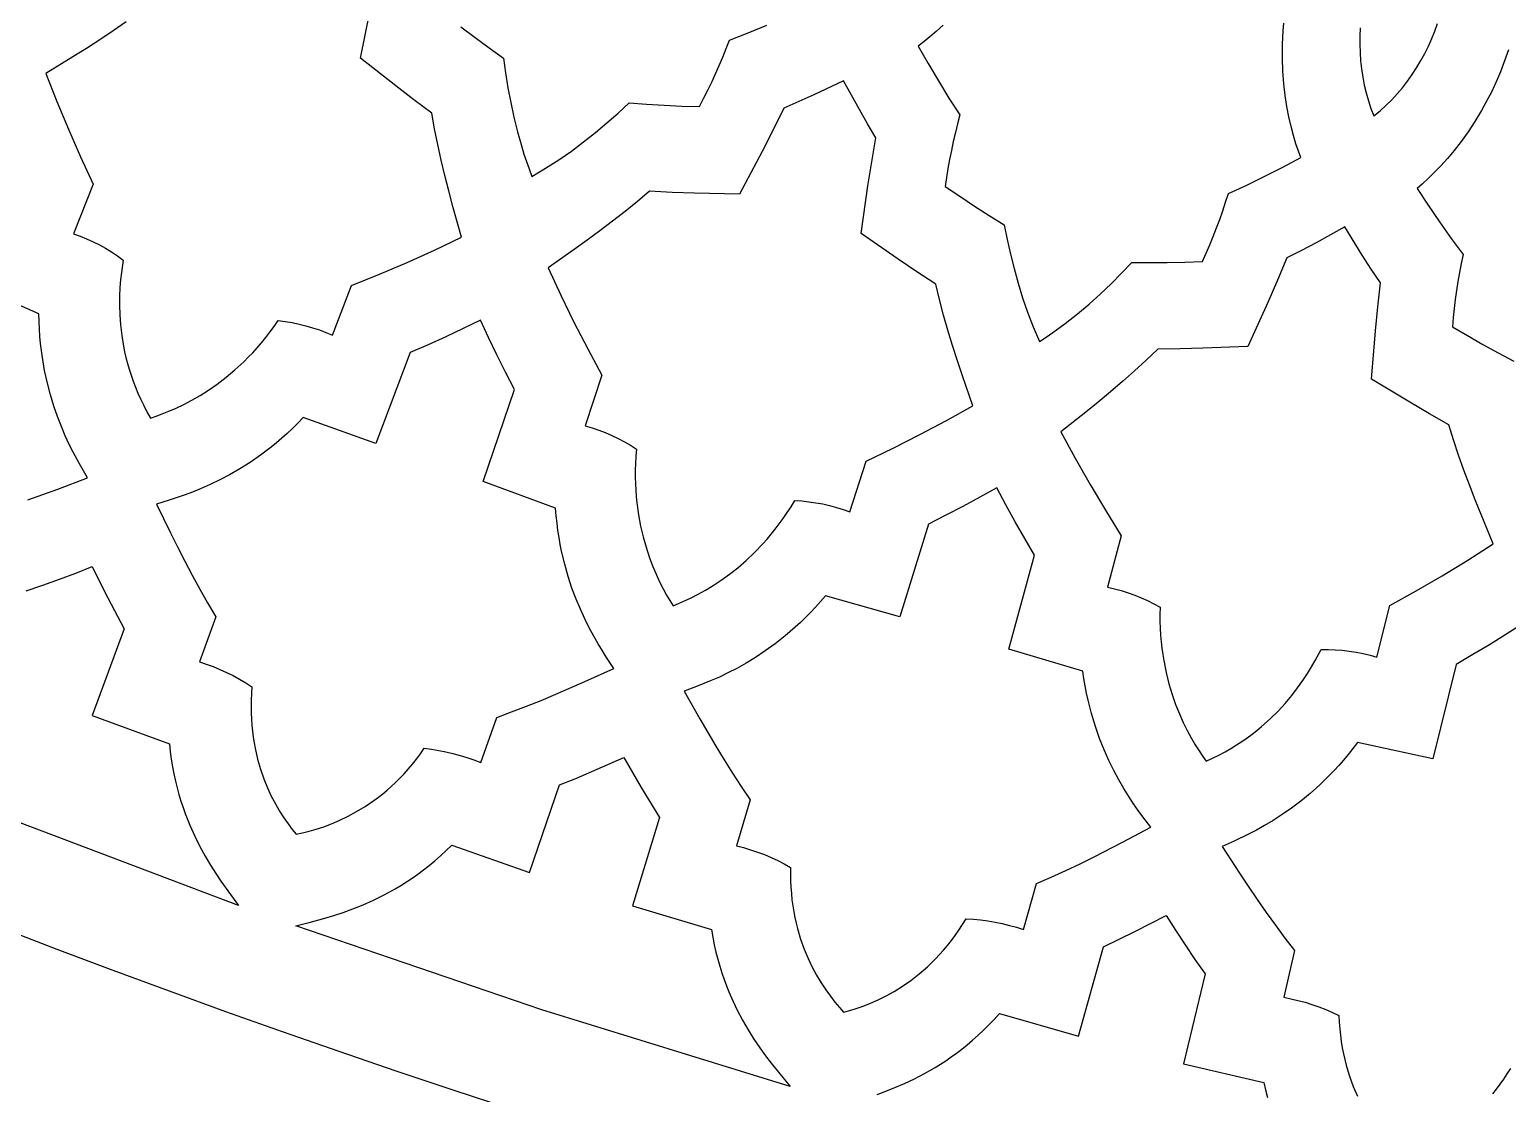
# Model space of a CAD drawing. Extents: x -550 to 550, y -550 to 550.
# Drawn here: x -173.7 to -100.6, y -460.6 to -408 of the extents above; entities that cross this region are included whole.
import ezdxf

# ---------------------------------------------------------------- set-up
doc = ezdxf.new("R2010")
doc.units = 0
doc.layers.add('LAYER_1', color=18, linetype='CONTINUOUS')
doc.layers.add('LAYER_10', color=4, linetype='CONTINUOUS')

msp = doc.modelspace()

# ---------------------------------------------------------------- linework, layer by layer
at = {"layer": 'LAYER_1'}
msp.add_lwpolyline([(0, 549.9999999999998, 0.4142135623730951), (-550, -4.34e-14, 0.4142135623730951), (0, -549.9999999999998, 0.4142135623730951), (550, -4.34e-14, 0.4142135623730951)], format="xyb", close=True, dxfattribs=at)
for points in [[(-168.8872899618236, -407.6532299434862), (-169.5342136180126, -408.0983044352839), (-170.1885802802337, -408.5328631505719), (-170.8490708719641, -408.9584616771166), (-171.5143663166812, -409.3766556026841), (-172.8540954589844, -410.1970520019531), (-172.3100385759163, -411.5832509668735), (-171.7386226299625, -412.9587118238694), (-171.1402072281584, -414.3226436121922), (-170.5151519775391, -415.6742553710938), (-171.4883880615234, -418.1248168945312), (-171.161405003402, -418.2422634087872), (-170.8387966880902, -418.3735127789159), (-170.5213036043277, -418.5181159199499), (-170.2096662408544, -418.6756237469219), (-169.9046250864101, -418.8455871748646), (-169.6069206297344, -419.0275571188107), (-169.3172933595673, -419.2210844937929), (-169.0364837646484, -419.4257202148438), (-169.1208555926805, -420.0382386979896), (-169.1587183949293, -420.3966385736687), (-169.1890035607511, -420.7871130441081), (-169.2081894187091, -421.2076477383253), (-169.2127542973667, -421.6562282853373), (-169.1991765252872, -422.1308403141614), (-169.1639344310339, -422.629469453815), (-169.1035063431701, -423.1501013333151), (-169.0143705902591, -423.690721581679), (-168.9579368170869, -423.9678978532528), (-168.8930055008642, -424.2493158279241), (-168.8191364326614, -424.5347237093199), (-168.7358894035488, -424.8238697010674), (-168.6428242045969, -425.1165020067938), (-168.5395006268761, -425.4123688301263), (-168.4254784614568, -425.711218374692), (-168.3003174994095, -426.012798844118), (-168.1635775318045, -426.3168584420316), (-168.0148183497122, -426.6231453720598), (-167.8535997442032, -426.9314078378297), (-167.6794815063477, -427.2413940429688), (-167.4035293437383, -427.1485617714433), (-167.097987590118, -427.0363627155194), (-166.7657998927959, -426.9029869725107), (-166.4099098990818, -426.746624639731), (-166.0332612562848, -426.5654658144937), (-165.6387976117147, -426.3577005941128), (-165.2294626126807, -426.1215190759018), (-164.8081999064923, -425.8551113571743), (-164.377953140459, -425.5566675352442), (-163.9416659618902, -425.224377707425), (-163.5022820180955, -424.8564319710305), (-163.0627449563842, -424.4510204233743), (-162.843838896094, -424.2336993757336), (-162.6259984240658, -424.0063331617702), (-162.4095914962131, -423.7686955436481), (-162.1949860684497, -423.5205602835316), (-161.9825500966893, -423.261701143585), (-161.7726515368455, -422.9918918859724), (-161.565658344832, -422.7109062728581), (-161.3619384765625, -422.4185180664062), (-161.0173432543351, -422.4614143398985), (-160.6739269444569, -422.5184883096792), (-160.3325358174288, -422.5895497347393), (-159.994016143752, -422.6744083740694), (-159.6592141939275, -422.7728739866603), (-159.3289762384563, -422.8847563315029), (-159.0041485478395, -423.0098651675879), (-158.6855773925781, -423.1480102539062), (-157.7321929931641, -420.6898498535156), (-156.3569532063978, -420.1302960320518), (-154.9928062860562, -419.5434773455574), (-153.6405684480283, -418.9297167392141), (-152.3010559082031, -418.2893371582031), (-152.7231787974879, -416.7716547769639), (-152.9254639626233, -416.010085495849), (-153.1192074449667, -415.2463780400884), (-153.3023911221776, -414.4802928239457), (-153.4729968719154, -413.7115902616844), (-153.6290065718395, -412.9400307675678), (-153.7684020996094, -412.1653747558594), (-154.6628310254597, -411.4994914302838), (-155.5449814696358, -410.8171943558406), (-157.2968292236328, -409.4362182617188), (-156.8168675382657, -407.0897433684611)], [(-152.3242173632004, -407.8974747695312), (-151.6279272840497, -408.4221485398314), (-150.9245354403156, -408.9372632379698), (-150.2142486572266, -409.4426879882812), (-150.1138527427407, -410.1727639553619), (-149.9983275922746, -410.9024071928125), (-149.8645315689176, -411.6319449454473), (-149.709323035759, -412.3617044580805), (-149.5295603558882, -413.0920129755264), (-149.3221018923942, -413.8231977425992), (-149.2070049802541, -414.1892209837503), (-149.0838060083666, -414.5555860041133), (-148.952112272118, -414.9223337092903), (-148.8115310668945, -415.2895050048828), (-148.1372067838271, -414.8886289224236), (-147.4887836549845, -414.4700885821832), (-146.8639204928921, -414.0350702388981), (-146.2602761100753, -413.5847601473048), (-145.6755093190593, -413.1203445621397), (-145.1072789323696, -412.6430097381393), (-144.5532437625315, -412.1539419300399), (-144.0110626220703, -411.6543273925781), (-143.1422654350615, -411.7174357064289), (-142.2726070824438, -411.7686913486542), (-141.4023301556453, -411.8080607281736), (-140.5316772460938, -411.8355102539062), (-140.3219751659059, -411.4361129632723), (-140.1191403345499, -411.0329643956569), (-139.9232337402266, -410.6262555120758), (-139.7343163711368, -410.2161772735446), (-139.5524492154817, -409.8029206410791), (-139.377693261462, -409.3866765756951), (-139.2101094972787, -408.9676360384083), (-139.0497589111328, -408.5459899902344), (-138.1188595931493, -408.190808181905), (-137.1960147862187, -407.8145202612146)], [(-128.4828939859907, -407.807461069153), (-128.818839567072, -408.1164626829478), (-129.1369896667336, -408.3914410218594), (-129.4337142547215, -408.6333261410552), (-129.7053833007812, -408.8430480957031), (-129.2187316951704, -409.7124779590134), (-128.7125459593124, -410.5709758062726), (-128.1871290986566, -411.4178352377002), (-127.6427841186523, -412.2523498535156), (-127.7608941190704, -412.6877235105352), (-127.8716214857766, -413.1252406088681), (-127.9749032860816, -413.5647108452981), (-128.070676587296, -414.0059439166086), (-128.1588784567305, -414.4487495195833), (-128.2394459616957, -414.8929373510057), (-128.3123161695023, -415.3383171076595), (-128.3774261474609, -415.7846984863281), (-127.6569271706763, -416.2742212239682), (-126.9297374821325, -416.7538960565772), (-126.1960702420977, -417.2236043672452), (-125.4561386108398, -417.6832275390625), (-125.3111023980204, -418.4061085217904), (-125.1503096134005, -419.1274309368172), (-124.9711609307791, -419.847609539699), (-124.7710570239552, -420.5670590859922), (-124.5473985667278, -421.2861943312533), (-124.2975862328961, -422.0054300310384), (-124.0190206962588, -422.7251809409039), (-123.7091026306152, -423.4458618164062), (-123.3795532198289, -423.2314433617794), (-123.0574452718852, -423.0121413413555), (-122.4341845942441, -422.5596796208744), (-121.8365822571295, -422.0900626904784), (-121.2618999199789, -421.6048765856829), (-120.7073992422297, -421.1057073420031), (-120.1703418833194, -420.5941409949546), (-119.6479895026856, -420.0717635800526), (-119.1376037597656, -419.5401611328125), (-118.2658855068434, -419.5487368129122), (-117.3940503067486, -419.5454189900512), (-116.5223411373615, -419.5302177830043), (-115.6510009765625, -419.5031433105469), (-115.4655406942325, -419.0917865094117), (-115.2871534050604, -418.6770993799476), (-115.1158895451951, -418.2592755490161), (-114.9517995507855, -417.8385086434789), (-114.7949338579806, -417.4149922901971), (-114.6453429029293, -416.9889201160324), (-114.5030771217807, -416.5604857478463), (-114.3681869506836, -416.1298828125), (-113.4595672092051, -415.7174168470491), (-112.5602558737011, -415.2844466992224), (-111.6709147916542, -414.831346402468), (-110.7922058105469, -414.3584899902344), (-110.908441970529, -414.0358817345667), (-111.0284558207469, -413.6726911037064), (-111.1486906147842, -413.2700899470178), (-111.2655896062243, -412.8292501138652), (-111.3755960486508, -412.3513434536132), (-111.4751531956471, -411.8375418156262), (-111.5607043007968, -411.2890170492686), (-111.6286926176833, -410.7069410039049), (-111.6755613998902, -410.0924855288996), (-111.6977539010009, -409.446822473617), (-111.6984850628901, -409.1126543062981), (-111.691713374599, -408.7711236874216), (-111.6769942428257, -408.4223770981579), (-111.653883074268, -408.0665610196778), (-111.6219352756239, -407.7038219331517)], [(-107.84262194663, -407.9475981107458), (-107.8629732905546, -408.3534003660394), (-107.8675966028642, -408.7601823602555), (-107.8563346349006, -409.1669303122321), (-107.829030138006, -409.572630440807), (-107.7855258635223, -409.976268964818), (-107.7256645627916, -410.3768321031033), (-107.6492889871558, -410.7733060745006), (-107.556241887957, -411.1646770978479), (-107.4463660165371, -411.5499313919831), (-107.3195041242383, -411.9280551757441), (-107.1754989624023, -412.2980346679688), (-106.8687605820321, -412.0487037727558), (-106.5733596224609, -411.7834043535824), (-106.2896168016036, -411.5031501383213), (-106.0178528373755, -411.2089548548456), (-105.7583884476914, -410.901832231028), (-105.5115443504666, -410.5827959947414), (-105.2776412636159, -410.2528598738589), (-105.0569999050546, -409.9130375962533), (-104.8499409926976, -409.5643428897974), (-104.65678524446, -409.2077894823643), (-104.4778533782569, -408.8443911018268), (-104.3134661120033, -408.4751614760577), (-104.1639441636143, -408.1011143329301), (-104.0296082510049, -407.7232634003169)], [(-100.5147704467349, -409.0233949398981), (-100.6417430512563, -409.3986936512282), (-100.7748954939154, -409.7632728920381), (-100.9137679929141, -410.1172217956654), (-101.0579007664539, -410.4606294954472), (-101.2068340327366, -410.7935851247209), (-101.3601080099638, -411.1161778168239), (-101.5172629163374, -411.4284967050936), (-101.8413763893301, -412.022669603482), (-102.1754961973283, -412.576816886585), (-102.5159440859455, -413.0916516211011), (-102.8590418007954, -413.5678868737292), (-103.2011110874916, -414.0062357111681), (-103.5384736916476, -414.4074112001163), (-103.867451358877, -414.7721264072725), (-104.1843658347935, -415.1010943993356), (-104.4855388650105, -415.3950282430043), (-104.7672921951417, -415.6546410049772), (-105.0259475708008, -415.8806457519531), (-104.4876531805426, -416.7173578507712), (-103.9305168317509, -417.5419506661082), (-103.3548612638611, -418.3537163417503), (-102.7610092163086, -419.1519470214844), (-102.852844763131, -419.5934825800199), (-102.9371909740648, -420.0367150939543), (-103.0139931398385, -420.481451179486), (-103.0831965511803, -420.9274974528134), (-103.1447464988187, -421.3746605301348), (-103.198588273482, -421.8227470276486), (-103.2446671658986, -422.2715635615532), (-103.2829284667969, -422.7209167480469), (-102.5337998926454, -423.1640967216543), (-101.7786097458609, -423.597030276381), (-101.0175776320297, -424.0196109243625), (-100.2509231567383, -424.4317321777344)], [(-173.7399856175842, -431.2901884025719), (-172.2672048315823, -430.7506212991315), (-170.8035125732422, -430.1880187988281), (-171.1294346368015, -429.6240934222134), (-171.3115226799148, -429.2946292515892), (-171.5018542119695, -428.9333907364672), (-171.6970483440048, -428.5402978596326), (-171.8937241870601, -428.1152706038706), (-172.0885008521745, -427.6582289519662), (-172.2779974503874, -427.1690928867047), (-172.458833092738, -426.647782390871), (-172.6276268902654, -426.0942174472505), (-172.7809979540091, -425.5083180386281), (-172.9155653950081, -424.8900041477891), (-173.0279483243019, -424.2391957575185), (-173.0747640692591, -423.9015811197166), (-173.1147658529296, -423.5558128506015), (-173.1475310641934, -423.2018809480209), (-173.1726370919305, -422.8397754098232), (-173.1896613250206, -422.4694862338564), (-173.1981811523438, -422.0910034179688), (-176.6920166015625, -420.5554809570312)], [(-173.8213195800781, -435.7847900390625), (-172.999699831582, -435.5020850973599), (-172.1818477392177, -435.2081884060572), (-171.3684945219954, -434.9018341694407), (-170.5603713989258, -434.5817565917969), (-170.1783312212179, -435.3571937647163), (-169.785877091785, -436.1272891586677), (-168.9776458740234, -437.6550598144531), (-170.5702209472656, -441.946533203125), (-166.74462890625, -443.347900390625), (-166.7025518332401, -443.7353068746614), (-166.6510759110185, -444.1130235112991), (-166.5907241181427, -444.4811323303771), (-166.5220194331704, -444.8397153617348), (-166.4454848346592, -445.1888546352112), (-166.3616433011669, -445.5286321806454), (-166.2710178112509, -445.8591300278769), (-166.1741313434692, -446.1804302067444), (-166.0715068763791, -446.4926147470874), (-165.9636673885385, -446.7957656787449), (-165.7344352648361, -447.3752948353604), (-165.4906188008232, -447.9196739153041), (-165.236401824961, -448.4295591572893), (-164.9759681657108, -448.9056068000294), (-164.7135016515337, -449.3484730822377), (-164.453186110891, -449.7588142426275), (-164.1992053722439, -450.1372865199122), (-163.7269836147814, -450.8012493800193), (-163.3303070068359, -451.3456115722656), (-175.3562927246094, -446.8015289306641)], [(-99.8393669128418, -437.4272613525391), (-100.6437449161463, -437.942335978628), (-101.4551234556511, -438.4461685347884), (-102.2729004190028, -438.9393763877636), (-103.0964736938477, -439.4225769042969), (-104.24853515625, -444.0935668945312), (-107.9776611328125, -443.2822875976562), (-108.2070294238735, -443.5834760201452), (-108.4384607704225, -443.8730376450371), (-108.6716192035961, -444.1512289279866), (-108.9061687545308, -444.4183063246485), (-109.1417734543634, -444.6745262906775), (-109.3780973342303, -444.9201452817282), (-109.8515587586134, -445.3806061615142), (-110.3238652767728, -445.8017406092445), (-110.7923291378011, -446.1856002701568), (-111.2542625907909, -446.5342367894893), (-111.7069778848348, -446.8497018124797), (-112.1477872690256, -447.134046984366), (-112.5740029924557, -447.3893239503861), (-112.9829373042178, -447.617584355778), (-113.3719024534045, -447.8208798457795), (-114.0791742604223, -448.1607826605632), (-114.67431640625, -448.4254455566406), (-113.8209321175737, -449.7409476423149), (-113.3869632863864, -450.3942096579297), (-112.9465590767675, -451.0430925280878), (-112.4985312983182, -451.6865564073082), (-112.0416917606392, -452.3235614501097), (-111.5748522733315, -452.9530678110111), (-111.0968246459961, -453.5740356445312), (-111.630973815918, -455.8844299316406), (-111.2776870204885, -455.9538386605154), (-110.9264411872735, -456.0359703788376), (-110.5778851814034, -456.1306188338106), (-110.2326678680088, -456.2375777726374), (-109.8914381122203, -456.3566409425213), (-109.5548447791685, -456.4876020906653), (-109.2235367339838, -456.6302549642728), (-108.8981628417969, -456.7843933105469), (-108.8830386250089, -457.118402578205), (-108.8585201906952, -457.4447208910213), (-108.8250296869867, -457.7633678235211), (-108.7829892620147, -458.0743629502291), (-108.7328210639103, -458.3777258456703), (-108.6749472408045, -458.6734760843698), (-108.6097899408286, -458.9616332408524), (-108.5377713121136, -459.2422168896431), (-108.4593135027908, -459.515246605267), (-108.3748386609911, -459.780741962249), (-108.1895264724861, -460.2892078983868), (-107.9852119316476, -460.7677712942566)], [(-131.7431746871665, -460.6833183288723), (-131.3151657404107, -460.5264628710914), (-130.8632974510552, -460.3475516021215), (-130.3905744385994, -460.1435893519067), (-129.9000013225428, -459.9115809503914), (-129.3945827223848, -459.6485312275199), (-128.8773232576249, -459.3514450132365), (-128.3512275477625, -459.0173271374854), (-128.0858050445115, -458.8354453359171), (-127.8193002122971, -458.6431824302109), (-127.5520886285568, -458.44016402411), (-127.2845458707282, -458.2260157213574), (-127.0170475162484, -458.0003631256961), (-126.7499691425551, -457.7628318408691), (-126.4836863270856, -457.5130474706195), (-126.2185746472774, -457.2506356186905), (-125.9550096805679, -456.9752218888248), (-125.6933670043945, -456.6864318847656), (-121.7746734619141, -457.8012084960938), (-120.5406112670898, -453.3932495117188), (-119.7630690838423, -453.0161209465808), (-118.9886877614232, -452.6322948898921), (-118.2185177417032, -452.2399195022709), (-117.4536094665527, -451.8371429443359), (-116.987992531289, -452.571104255829), (-116.5100655669071, -453.2970308830557), (-116.0211501229657, -454.01550575894), (-115.5225677490234, -454.7271118164062), (-116.5913391113281, -459.177978515625), (-112.6200561523438, -460.0888977050781), (-112.5318204741519, -460.4672625548492), (-112.4353957300446, -460.8348837848196)], [(-101.2834765362397, -460.6567018634946), (-101.1001917205384, -460.4256027341967), (-100.9201911294746, -460.1845280165076), (-100.7438455183283, -459.9332852481882), (-100.5715256423793, -459.6716819669996), (-100.4036022569075, -459.3995257107028)]]:
    msp.add_lwpolyline(points, dxfattribs=at)
for points in [[(-141.8346481323242, -436.523681640625), (-141.5645660475539, -436.4139136679952), (-141.2660986535759, -436.2830255349525), (-140.9422924288532, -436.1293860159548), (-140.5961938518488, -435.9513638854597), (-140.2308494010257, -435.7473279179253), (-139.8493055548469, -435.5156468878094), (-139.4546087917754, -435.2546895695698), (-139.0498055902741, -434.9628247376643), (-138.6379424288061, -434.6384211665508), (-138.2220657858343, -434.2798476306871), (-137.8052221398217, -433.8854729045311), (-137.3904579692313, -433.4536657625406), (-137.1848077117392, -433.2232152776255), (-136.9808197525261, -432.9827949791735), (-136.7788749014002, -432.7322009639918), (-136.5793539681691, -432.4712293288875), (-136.3826377626409, -432.1996761706681), (-136.1891070946233, -431.9173375861407), (-135.9991427739242, -431.6240096721124), (-135.8131256103516, -431.3194885253906), (-135.4664089333649, -431.3407294063138), (-135.1199772932303, -431.3761675971364), (-134.774688001807, -431.425673802449), (-134.431398370954, -431.489118726842), (-134.0909657125305, -431.5663730749061), (-133.7542473383959, -431.657307551232), (-133.4221005604092, -431.7617928604102), (-133.0953826904297, -431.8796997070312), (-132.2906951904297, -429.3688354492188), (-130.9504119960243, -428.7248966849095), (-129.6228502314554, -428.0544774414495), (-128.308818337731, -427.3579181100773), (-127.0091247558594, -426.6355590820312), (-127.5220926942316, -425.1484379598776), (-127.7699747818745, -424.4016163834925), (-128.0094505997463, -423.6521382640618), (-128.2385163862898, -422.8996417019554), (-128.4551683799484, -422.1437647975432), (-128.657402819165, -421.3841456511952), (-128.8432159423828, -420.6204223632812), (-129.7768359086658, -420.0124272603629), (-130.6991669949439, -419.3871847394245), (-132.5323638916016, -418.1194763183594), (-132.193861570068, -415.7495155167036), (-132.0085888309009, -414.5671276380806), (-131.9071463062391, -413.9774751713658), (-131.7980041503906, -413.3891906738281), (-132.2179865358618, -412.6939515981672), (-132.6195998865009, -411.9876351024254), (-133.3987503051758, -410.5606842041016), (-134.8678548866477, -411.2570704857618), (-135.6079301798187, -411.5924157829085), (-136.3563232421875, -411.9080810546875), (-136.8783251942806, -412.9848315351675), (-137.4234284249793, -414.0503014270824), (-138.5426177978516, -416.1665954589844), (-140.7708806917364, -416.1145752560801), (-141.8845901020346, -416.0782738135837), (-142.9972991943359, -416.0214538574219), (-143.5964850531905, -416.5301332480433), (-144.2065692119605, -417.0258091480323), (-144.8261352127616, -417.5099624798122), (-145.4537665977097, -417.9840741658064), (-146.0880469089207, -418.449625128438), (-146.7275596885104, -418.9080962901304), (-148.0166168212891, -419.8097229003906), (-147.3897140156429, -421.1580557682692), (-146.7360724578509, -422.4939558793106), (-146.0561305109772, -423.8166655873179), (-145.3503265380859, -425.1254272460938), (-146.1751556396484, -427.6297302246094), (-145.8415385407055, -427.7263963251222), (-145.5114197373063, -427.8371107768553), (-145.1855676297142, -427.9614731146931), (-144.8647506181929, -428.0990828735202), (-144.549737103006, -428.2495395882206), (-144.2412954844168, -428.4124427936788), (-143.940194162689, -428.5873920247792), (-143.6472015380859, -428.7739868164062), (-143.6756975134406, -429.1296908377256), (-143.6944217153452, -429.4786592613536), (-143.7038020419881, -429.8208332208783), (-143.7042663915577, -430.1561538498879), (-143.6962426622423, -430.4845622819703), (-143.6801587522301, -430.8059996507138), (-143.6564425597096, -431.1204070897062), (-143.625521982869, -431.4277257325358), (-143.543779268981, -432.0208611640589), (-143.4383537960726, -432.5849350139876), (-143.3126687496505, -433.1194763510267), (-143.1701473152213, -433.624014243881), (-143.0142126782916, -434.0980777612551), (-142.848288024368, -434.5411959718537), (-142.6757965389571, -434.9528979443816), (-142.5001614075655, -435.3327127475435), (-142.3248058156997, -435.6801694500441), (-142.1531529488666, -435.994797120588)], [(-115.4697380065918, -444.2053375244141), (-115.1466796084992, -444.0568729529182), (-114.8350683122733, -443.9022240756667), (-114.5346961352996, -443.7418531599059), (-114.2453550949634, -443.5762224728819), (-113.96683720865, -443.4057942818411), (-113.6989344937449, -443.2310308540295), (-113.4414389676333, -443.0523944566934), (-113.1941426477006, -442.8703473570791), (-112.9568375513321, -442.6853518224328), (-112.7293156959133, -442.4978701200008), (-112.3027897774658, -442.1172972807641), (-111.912901031441, -441.7323269773389), (-111.5579855969217, -441.3466573476951), (-111.2363796129907, -440.9639865298024), (-110.9464192187307, -440.5880126616306), (-110.6864405532247, -440.2224338811494), (-110.4547797555555, -439.8709483263288), (-110.2497729648058, -439.5372541351384), (-110.0697563200585, -439.2250494455481), (-109.7780380249023, -438.6799011230469), (-109.430574635708, -438.6793921334807), (-109.0825056210971, -438.6930515151922), (-108.7346946592875, -438.7208089094909), (-108.388005428497, -438.7625939576861), (-108.0433016069434, -438.8183363010876), (-107.7014468728446, -438.8879655810049), (-107.3633049044185, -438.9714114387475), (-107.0297393798828, -439.068603515625), (-106.3766250610352, -436.5140075683594), (-105.0764785741811, -435.7879383006251), (-103.7906452164175, -435.0362374395504), (-102.5198991778133, -434.2593072629974), (-101.2650146484375, -433.4575500488281), (-101.8666161982604, -432.0063759672995), (-102.1590539786075, -431.2770187865909), (-102.4432603820402, -430.5444990992002), (-102.7172433731549, -429.8083300950883), (-102.9790109165479, -429.0680249642156), (-103.2265709768157, -428.3230968965431), (-103.4579315185547, -427.5730590820312), (-104.4269139924533, -427.0250031402047), (-105.3857475030254, -426.4590997454699), (-107.293083190918, -425.3094482421875), (-107.0971618558576, -422.9244739410895), (-106.983055282491, -421.7336153903491), (-106.9171189604353, -421.1391977504687), (-106.8434143066406, -420.5456848144531), (-107.3066730789482, -419.871618815097), (-107.7488986565337, -419.18315623597), (-108.6019592285156, -417.7855224609375), (-110.0277047191633, -418.5718648148562), (-110.7468583588845, -418.9526144168922), (-111.4755096435547, -419.3142700195312), (-111.9323513116871, -420.4208126102967), (-112.4129314244343, -421.5174756140966), (-113.4038543701172, -423.6979370117188), (-115.6328541483671, -423.7854599309835), (-116.7475777021385, -423.8189262736846), (-117.8625869750977, -423.8319396972656), (-118.4306901706314, -424.3767289868806), (-119.0104195543328, -424.9092420425494), (-119.6002814443006, -425.4308610109513), (-120.1987821586332, -425.9429680387656), (-120.8044280154292, -426.4469452726718), (-121.4157253327869, -426.9441748593491), (-122.649299621582, -427.9239196777344), (-121.9420035301904, -429.2293257871849), (-121.2088134432499, -430.5207026418399), (-120.450138906413, -431.7972726091687), (-119.666389465332, -433.0582580566406), (-120.3400344848633, -435.6073303222656), (-120.0011005053048, -435.6828362475874), (-119.6647673292192, -435.7725608466099), (-119.3318307359971, -435.8761607337553), (-119.0030865050288, -435.9932925234455), (-118.6793304157048, -436.1236128301024), (-118.3613582474157, -436.2667782681481), (-118.0499657795519, -436.4224454520046), (-117.7459487915039, -436.5902709960938), (-117.7530441264183, -436.9465571303325), (-117.7507842038392, -437.2955434724429), (-117.7395998596971, -437.6371966770878), (-117.7199219299224, -437.9714833989302), (-117.6921812504453, -438.2983702926333), (-117.6568086571962, -438.6178240128597), (-117.6142349861055, -438.9298112142727), (-117.5648910731035, -439.2342985515351), (-117.4476158650871, -439.8206402522602), (-117.3084297205898, -440.3765823523389), (-117.1507793270546, -440.9018580890749), (-116.9781113719241, -441.3962006997723), (-116.7938725426412, -441.8593434217346), (-116.6015095266488, -442.2910194922658), (-116.4044690113896, -442.6909621486698), (-116.2061976843065, -443.0589046282503), (-116.0101422328424, -443.3945801683111), (-115.81974934444, -443.6977220061561), (-115.6384657065422, -443.9680633790892)], [(-160.4672546386719, -447.8170471191406), (-160.1622375326476, -447.7541221571219), (-159.8322873793188, -447.6733074272488), (-159.4801634058807, -447.5726531958991), (-159.1086248395288, -447.4502097294505), (-158.7204309074583, -447.3040272942809), (-158.3183408368644, -447.1321561567678), (-157.9051138549427, -446.9326465832892), (-157.4835091888883, -446.7035488402228), (-157.0562860658966, -446.4429131939462), (-156.626203713163, -446.1487899108373), (-156.4109525841415, -445.9885611137138), (-156.1960213578827, -445.8192292572738), (-155.981754937786, -445.6405506248148), (-155.768498227251, -445.4522814996336), (-155.5565961296769, -445.2541781650277), (-155.3463935484633, -445.0459969042943), (-155.1382353870095, -444.8274940007305), (-154.9324665487149, -444.5984257376336), (-154.729431936979, -444.3585483983009), (-154.5294764552011, -444.1076182660294), (-154.3329450067807, -443.8453916241165), (-154.1401824951172, -443.5716247558594), (-153.7827894460056, -443.6158988209293), (-153.4265382866545, -443.6730296262285), (-153.0720885537219, -443.7428497113965), (-152.7200997838656, -443.8251916160731), (-152.3712315137433, -443.9198878798977), (-152.026143280013, -444.0267710425101), (-151.6854946193324, -444.1456736435497), (-151.3499450683594, -444.2764282226562), (-150.5562438964844, -442.0417785644531), (-149.8184914425892, -441.7741182707358), (-149.0855872946883, -441.4932658398636), (-148.3570881517884, -441.2007331882122), (-147.6325507128963, -440.8980322321568), (-146.193587743162, -440.2681730723364), (-144.7651519775391, -439.6157836914062), (-145.1247193826066, -439.0737475922037), (-145.3264696469931, -438.7565154241451), (-145.5383669652228, -438.4080956896807), (-145.757038346752, -438.0282047732351), (-145.9791108010366, -437.6165590592326), (-146.2012113375329, -437.1728749320978), (-146.4199669656969, -436.6968687762549), (-146.6320046949847, -436.1882569761283), (-146.8339515348526, -435.6467559161426), (-147.0224344947565, -435.0720819807221), (-147.1940805841526, -434.4639515542914), (-147.345516812497, -433.8220810212747), (-147.4126021692298, -433.4884045849292), (-147.4733701892458, -433.1461867660964), (-147.5273992487269, -432.7953921128294), (-147.5742677238552, -432.4359851731812), (-147.6135539908126, -432.0679304952047), (-147.6448364257812, -431.6911926269531), (-151.2278747558594, -430.3779907226562), (-149.6841278076172, -425.8214721679688), (-150.1186996322594, -424.9728243058057), (-150.5429840563181, -424.118835932735), (-150.9561524287802, -423.259316006871), (-151.3573760986328, -422.3940734863281), (-152.2148367794853, -422.8167247558127), (-153.0807526206786, -423.2217788963073), (-153.9533617010932, -423.6121960300545), (-154.8309020996094, -423.9909362792969), (-156.5323791503906, -428.4909057617188), (-160.1299743652344, -427.2188110351562), (-160.3931461987287, -427.4894159866822), (-160.6569935915244, -427.7482291964299), (-160.9212131429962, -427.9955463371082), (-161.185501452519, -428.2316630814257), (-161.4495551194676, -428.4568751020913), (-161.7130707432167, -428.6714780718135), (-162.2372742586161, -429.0700395492631), (-162.7556847937156, -429.4297128954441), (-163.2658751435139, -429.7528634920263), (-163.7654181030096, -430.0418567206796), (-164.251886467201, -430.2990579630737), (-164.7228530310869, -430.5268326008783), (-165.1758905896657, -430.7275460157632), (-165.608571937936, -430.9035635893981), (-166.0184698708964, -431.0572507034529), (-166.7602066708815, -431.307095079501), (-167.3816833496094, -431.4960021972656), (-166.6938835691203, -432.9103595305977), (-166.3422430886413, -433.6139888995868), (-165.9836961935556, -434.3140702360039), (-165.6169333680255, -435.0097171642584), (-165.2406450962131, -435.7000433087597), (-164.8535218622808, -436.3841622939174), (-164.4542541503906, -437.0611877441406), (-165.2605743408203, -439.2914428710938), (-164.9186017568283, -439.4046197849607), (-164.5802583384802, -439.5301848391713), (-164.2461575910376, -439.6678444016395), (-163.9169130197621, -439.8173048402797), (-163.5931381299153, -439.9782725230061), (-163.2754464267587, -440.1504538177328), (-162.9644514155539, -440.3335550923739), (-162.6607666015625, -440.5272827148438), (-162.6858705458982, -440.8611598200927), (-162.7008367290493, -441.1885969258649), (-162.7060747258881, -441.5095536968333), (-162.7019941112868, -441.8239897976706), (-162.6890044601173, -442.1318648930494), (-162.6675153472519, -442.4331386476425), (-162.6379363475627, -442.7277707261226), (-162.600677035922, -443.0157207931625), (-162.5561469872019, -443.2969485134348), (-162.5047557762745, -443.5714135516124), (-162.3830281672863, -444.0998942403741), (-162.2387708079349, -444.6008401768293), (-162.0752602971975, -445.0739286783601), (-161.8957732340514, -445.518837062348), (-161.7035862174737, -445.9352426461751), (-161.5019758464418, -446.3228227472231), (-161.2942187199329, -446.6812546828738), (-161.0835914369242, -447.010215770509), (-160.8733705963929, -447.3093833275107), (-160.6668327973164, -447.5784346712607)], [(-133.3987350463867, -456.6124877929688), (-133.0970302143502, -456.5367336736111), (-132.7718132789963, -456.4404411169854), (-132.4259222429475, -456.3219464462693), (-132.0621951088258, -456.1795859846407), (-131.6834698792537, -456.0116960552772), (-131.2925845568533, -455.8166129813567), (-130.8923771442471, -455.5926730860571), (-130.4856856440572, -455.3382126925558), (-130.0753480589058, -455.051568124031), (-129.6642023914154, -454.7310757036601), (-129.4592134026125, -454.5576166500254), (-129.2550866442082, -454.375071754621), (-129.0521768665303, -454.1832330578439), (-128.8508388199064, -453.9818926000916), (-128.6514272546646, -453.7708424217609), (-128.4542969211324, -453.5498745632494), (-128.2598025696377, -453.3187810649541), (-128.0682989505083, -453.0773539672725), (-127.880140814072, -452.8253853106015), (-127.6956829106565, -452.5626671353384), (-127.5152799905896, -452.2889914818805), (-127.3392868041992, -452.004150390625), (-126.9797403613852, -452.0259246885322), (-126.6205249089204, -452.0605837960212), (-126.2623095216729, -452.1080068057819), (-125.905763274511, -452.1680728105043), (-125.5515552423028, -452.2406609028785), (-125.2003544999164, -452.3256501755947), (-124.8528301222201, -452.4229197213426), (-124.509651184082, -452.5323486328125), (-123.8509902954102, -450.254150390625), (-123.1300438629668, -449.9410698431973), (-122.4147514724446, -449.6151178661436), (-121.7045742572597, -449.2777815239302), (-120.9989733508282, -448.9305478810238), (-119.5993449978895, -448.2123369509976), (-118.211555480957, -447.4723815917969), (-118.6033403670625, -446.9542708380137), (-118.8239840369235, -446.6504668454227), (-119.0566512167576, -446.3161805226812), (-119.2979839256404, -445.9509244300258), (-119.5446241826475, -445.5542111276934), (-119.7932140068545, -445.1255531759207), (-120.0403954173371, -444.6644631349445), (-120.2828104331708, -444.1704535650015), (-120.5171010734313, -443.6430370263285), (-120.7399093571942, -443.0817260791623), (-120.9478773035351, -442.4860332837395), (-121.1376469315297, -441.855471200297), (-121.2246580071082, -441.5269618506424), (-121.3058602602535, -441.1895523890715), (-121.38083394335, -440.8431818856142), (-121.4491593087822, -440.4877894102999), (-121.5104166089345, -440.1233140331582), (-121.5641860961914, -439.7496948242188), (-125.2224273681641, -438.664306640625), (-123.9539337158203, -434.0236206054688), (-124.441313240324, -433.2014380567329), (-124.9177797201842, -432.3726677339367), (-125.3802120299547, -431.5359731205882), (-125.8254890441895, -430.6900177001953), (-126.6586393155722, -431.1542588563032), (-127.4981186334293, -431.6067837024103), (-128.3433613655898, -432.0482483928689), (-129.1938018798828, -432.4793090820312), (-130.6231384277344, -437.0730285644531), (-134.2937622070312, -436.0293273925781), (-134.5404335466947, -436.3157869035986), (-134.7884856388421, -436.5905092906875), (-135.0375977633095, -436.8537714458726), (-135.2874491999326, -437.1058502611821), (-135.5377192285471, -437.3470226286441), (-135.788087128989, -437.5775654402868), (-136.2878336646978, -438.0078699642261), (-136.7841230457454, -438.3989789692246), (-137.2743895108183, -438.7531075915072), (-137.7560672986028, -439.0724709672984), (-138.2265906477854, -439.3592842328229), (-138.6833937970525, -439.6157625243053), (-139.1239109850904, -439.8441209779703), (-139.5455764505856, -440.0465747300426), (-139.9458244322245, -440.2253389167466), (-140.671804898679, -440.5206591389492), (-141.2813262939453, -440.747802734375), (-140.5091646169473, -442.1152212911717), (-140.1155675023758, -442.794909230378), (-139.7152866333181, -443.4706264562388), (-139.3070673319463, -444.1414056033414), (-138.8896549204322, -444.8062793062725), (-138.4617947209475, -445.4642801996193), (-138.0222320556641, -446.1144409179688), (-138.693603515625, -448.3888549804688), (-138.3452963272957, -448.4803146993173), (-137.9998293639373, -448.5843562524606), (-137.6578351687353, -448.7007286874064), (-137.3199462848751, -448.8291810516627), (-136.9867952555422, -448.9694623927376), (-136.6590146239222, -449.1213217581389), (-136.3372369332005, -449.2845081953748), (-136.0220947265625, -449.4587707519531), (-136.027001130405, -449.7935639925973), (-136.022083110628, -450.1212361585191), (-136.0077625522138, -450.4417816824607), (-135.9844613401447, -450.7551949971649), (-135.9526013594028, -451.0614705353741), (-135.9126044949706, -451.3606027298307), (-135.8648926318303, -451.6525860132773), (-135.8098876549643, -451.9374148184563), (-135.7480114493546, -452.2150835781102), (-135.6796858999838, -452.4855867249816), (-135.5253743098876, -453.0050739113466), (-135.350327964534, -453.4958318394913), (-135.1579219437813, -453.9578159713556), (-134.9515313274877, -454.3909817688793), (-134.7345311955117, -454.7952846940027), (-134.5102966277113, -455.1706802086654), (-134.2822027039451, -455.5171237748076), (-134.0536245040712, -455.834570854369), (-133.8279371079479, -456.1229769092897), (-133.6085155954337, -456.3822974015097)], [(-160.4908294677734, -452.3440246582031), (-159.8392731358295, -452.1770534421337), (-159.0534540468418, -451.9659213713501), (-158.6172322456349, -451.8358732623931), (-158.1558882877811, -451.6852788361008), (-157.6722366841516, -451.510969391254), (-157.1690919456178, -451.3097762266341), (-156.649268583051, -451.0785306410219), (-156.1155811073226, -450.8140639331985), (-155.5708440293039, -450.513207401945), (-155.2952114240829, -450.3481427334011), (-155.0178718598661, -450.1727923460425), (-154.7391771505124, -449.9867601522168), (-154.4594791098807, -449.7896500642719), (-154.1791295518299, -449.5810659945552), (-153.8984802902189, -449.3606118554143), (-153.6178831389066, -449.1278915591971), (-153.3376899117521, -448.8825090182509), (-153.0582524226141, -448.6240681449235), (-152.7799224853516, -448.3521728515625), (-148.9389190673828, -449.7110900878906), (-147.4434814453125, -445.3848571777344), (-146.6454355211193, -445.0567837991626), (-145.8501312453585, -444.7218247213968), (-145.0585066166938, -444.3780536552471), (-144.2714996337891, -444.0235443115234), (-143.8431972786003, -444.7729678254452), (-143.4048302543279, -445.5164056320853), (-142.5055084228516, -446.9893798828125), (-143.8385620117188, -451.3683471679688), (-139.9323883056641, -452.5267333984375), (-139.8670950769726, -452.9103127647427), (-139.7929897904087, -453.2836570310984), (-139.7105902736197, -453.6468799199362), (-139.620414354253, -454.0000951536879), (-139.5229798599561, -454.3434164547853), (-139.4188046183765, -454.6769575456599), (-139.3084064571615, -455.0008321487437), (-139.1923032039587, -455.3151539864684), (-139.0710126864154, -455.6200367812656), (-138.9450527321791, -455.9155942555673), (-138.6811958242172, -456.4791881324105), (-138.4048751012525, -457.0068453964519), (-138.1202331844645, -457.4994758271454), (-137.8314126950327, -457.957989203945), (-137.5425562541367, -458.3832953063045), (-137.2578064829558, -458.776303913678), (-136.9813060026697, -459.1379248055192), (-136.4696233994996, -459.7706425604208), (-136.0406494140625, -460.2887268066406), (-148.3282241821289, -456.5088195800781)]]:
    msp.add_lwpolyline(points, close=True, dxfattribs=at)
at = {"layer": 'LAYER_10'}
msp.add_lwpolyline([(-485, 0, 0.4142135623730952), (0, -484.9999999999998, 0.4142135623730952), (485, 0, 0.4142135623730954), (0, 484.9999999999998, 0.4142135623730952)], format="xyb", close=True, dxfattribs=at)

doc.saveas('drawing.dxf')
